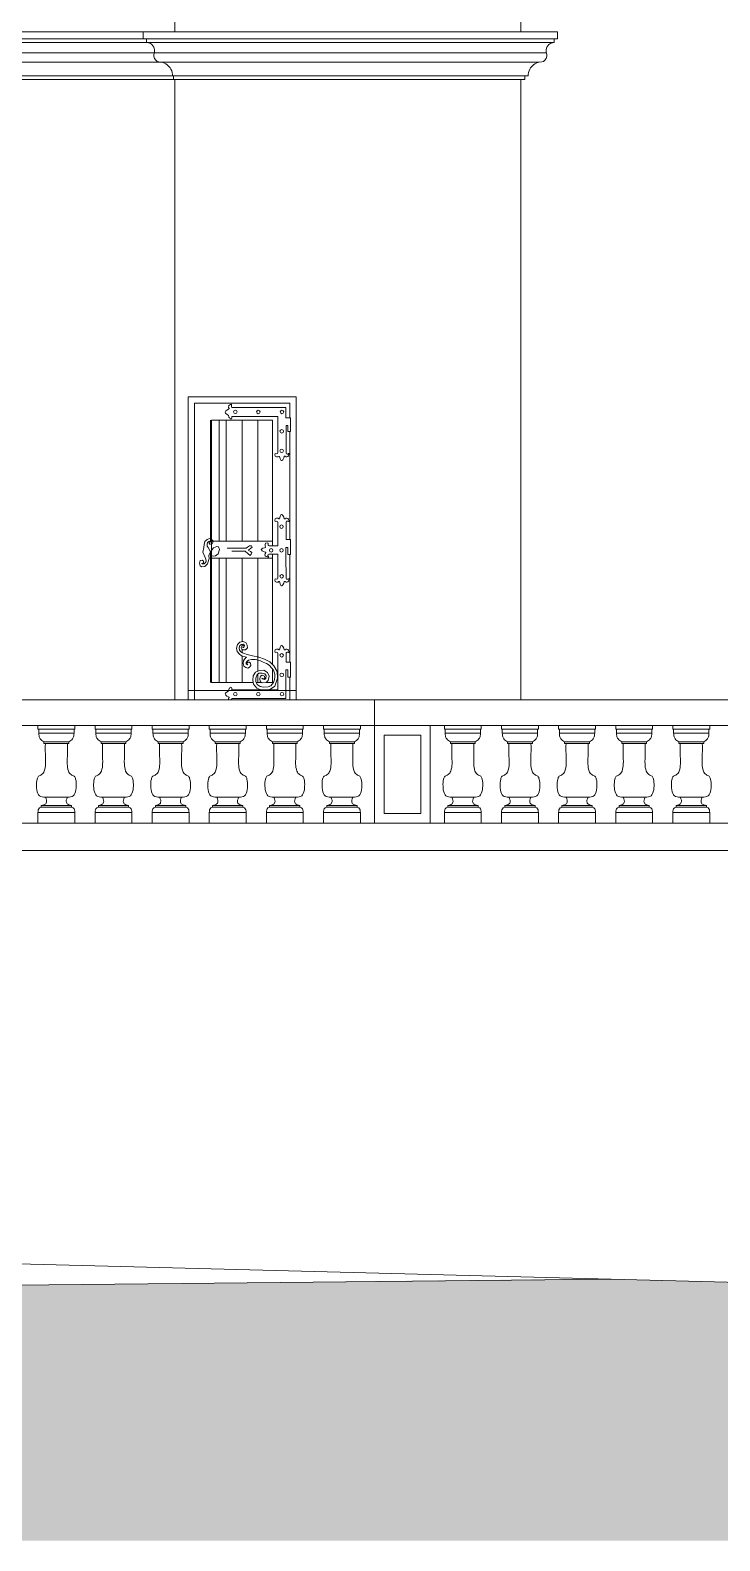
# Model space of a CAD drawing. Header units: millimetres. Extents: x -17502 to -16646, y 1856 to 2034.
# Drawn here: x -16905.96 to -16902, y 1865.61 to 1874.29 of the extents above; entities that cross this region are included whole.
import ezdxf

# ---------------------------------------------------------------- set-up
doc = ezdxf.new("R2010")
doc.units = ezdxf.units.MM
doc.layers.get('0').update_dxf_attribs({"lineweight": 9})

msp = doc.modelspace()

# ---------------------------------------------------------------- hatches: boundary and pattern name
at = {"lineweight": 9}
msp.add_hatch(color=254, dxfattribs=at).paths.add_polyline_path([(-16920.2863, 1868.3375), (-16915.1913, 1867.575), (-16915.1913, 1867.245), (-16911.2813, 1867.061), (-16907.5713, 1867.061), (-16902.7002, 1867.1129), (-16892.2233, 1866.8426), (-16892.2233, 1865.6063), (-16920.2863, 1865.6063)])

# ---------------------------------------------------------------- linework, layer by layer
for p, q in [((-16915.1954, 1874.2841), (-16903.1408, 1874.2841)), ((-16915.1954, 1874.2841), (-16903.1408, 1874.2841)), ((-16915.1954, 1874.2429), (-16902.9489, 1874.2429)), ((-16915.1954, 1874.2429), (-16902.9489, 1874.2429)), ((-16915.1954, 1874.2221), (-16902.9489, 1874.2221)), ((-16915.1954, 1874.2221), (-16902.9489, 1874.2221)), ((-16915.1954, 1874.1629), (-16902.9931, 1874.1629)), ((-16915.1954, 1874.1629), (-16902.9931, 1874.1629)), ((-16915.1954, 1874.1084), (-16903.0355, 1874.1084)), ((-16915.1954, 1874.1084), (-16903.0355, 1874.1084)), ((-16915.1954, 1874.0299), (-16905.1308, 1874.0299)), ((-16915.1954, 1874.0299), (-16903.1183, 1874.0299)), ((-16915.1954, 1874.0099), (-16905.1308, 1874.0099)), ((-16915.1954, 1874.0099), (-16903.1408, 1874.0099))]:
    msp.add_line(p, q, dxfattribs=at)
for points in [[(-16905.1308, 1874.2841), (-16905.1308, 1876.0415), (-16903.1408, 1876.0415), (-16903.1408, 1874.2841)], [(-16905.1308, 1874.2841), (-16905.314, 1874.2841), (-16905.314, 1874.2429), (-16905.294, 1874.2429), (-16905.294, 1874.2221), (-16905.2743, 1874.2174), (-16905.2641, 1874.2106), (-16905.2529, 1874.1962), (-16905.2484, 1874.1818), (-16905.2486, 1874.1674), (-16905.2524, 1874.154), (-16905.2528, 1874.1426), (-16905.2492, 1874.1304), (-16905.2415, 1874.1199), (-16905.2325, 1874.1135), (-16905.2236, 1874.1103), (-16905.2063, 1874.1083), (-16905.1945, 1874.1045), (-16905.1827, 1874.0986), (-16905.1757, 1874.0937), (-16905.1675, 1874.0865), (-16905.1588, 1874.0761), (-16905.1547, 1874.0694), (-16905.1496, 1874.0585), (-16905.1468, 1874.049), (-16905.1449, 1874.0375), (-16905.1449, 1874.0299), (-16905.1386, 1874.0299), (-16905.1386, 1874.0099), (-16905.1308, 1874.0099), (-16905.1308, 1874.0099)], [(-16903.1408, 1874.2841), (-16902.9289, 1874.2841), (-16902.9289, 1874.2429), (-16902.9489, 1874.2429), (-16902.9489, 1874.2221), (-16902.9686, 1874.2174), (-16902.9789, 1874.2106), (-16902.99, 1874.1962), (-16902.9945, 1874.1818), (-16902.9944, 1874.1674), (-16902.9905, 1874.154), (-16902.9901, 1874.1426), (-16902.9937, 1874.1304), (-16903.0014, 1874.1199), (-16903.0105, 1874.1135), (-16903.0193, 1874.1103), (-16903.0366, 1874.1083), (-16903.0485, 1874.1045), (-16903.0603, 1874.0986), (-16903.0673, 1874.0937), (-16903.0755, 1874.0865), (-16903.0841, 1874.0761), (-16903.0883, 1874.0694), (-16903.0933, 1874.0585), (-16903.0962, 1874.049), (-16903.098, 1874.0375), (-16903.098, 1874.0299), (-16903.1183, 1874.0299), (-16903.1183, 1874.0099), (-16903.1408, 1874.0099), (-16903.1408, 1874.0099)], [(-16905.1308, 1870.4415), (-16905.1308, 1874.0099)], [(-16903.1408, 1874.0099), (-16903.1408, 1870.4415)], [(-16905.0549, 1870.4415), (-16905.0549, 1872.185), (-16904.4336, 1872.185), (-16904.4336, 1870.4415)], [(-16904.4707, 1872.0639), (-16904.4707, 1872.1479), (-16905.0179, 1872.1479), (-16905.0179, 1870.4415)], [(-16904.9257, 1872.0499), (-16904.9257, 1871.3544)], [(-16904.5687, 1871.327), (-16904.5687, 1872.0499), (-16904.9199, 1872.0499), (-16904.9199, 1870.5428), (-16904.681, 1870.5428)], [(-16904.8774, 1872.0499), (-16904.8774, 1871.3544)], [(-16904.8353, 1872.0499), (-16904.8353, 1871.3544)], [(-16904.745, 1872.0499), (-16904.745, 1871.3544)], [(-16904.6546, 1872.0499), (-16904.6546, 1871.3544)], [(-16904.4707, 1871.3632), (-16904.4707, 1871.9844)], [(-16904.964, 1871.3178), (-16904.971, 1871.2913), (-16904.9567, 1871.2608), (-16904.9537, 1871.2513), (-16904.9522, 1871.2382), (-16904.9562, 1871.2297), (-16904.9637, 1871.225), (-16904.9746, 1871.2237), (-16904.9767, 1871.2285), (-16904.9753, 1871.2253), (-16904.9711, 1871.2241), (-16904.9665, 1871.2285), (-16904.9673, 1871.2387), (-16904.9751, 1871.2444), (-16904.9867, 1871.2426), (-16904.9904, 1871.2282), (-16904.9865, 1871.2133), (-16904.9758, 1871.2075), (-16904.9581, 1871.2094), (-16904.9434, 1871.225), (-16904.9349, 1871.2552), (-16904.9353, 1871.2728), (-16904.9269, 1871.2929), (-16904.9405, 1871.3174), (-16904.9457, 1871.3265), (-16904.9464, 1871.3366), (-16904.9434, 1871.346), (-16904.9363, 1871.3526), (-16904.9297, 1871.354), (-16904.926, 1871.3518), (-16904.9245, 1871.3487), (-16904.9272, 1871.3508), (-16904.9316, 1871.3516), (-16904.9348, 1871.3491), (-16904.9335, 1871.343), (-16904.93, 1871.338), (-16904.9256, 1871.3375), (-16904.9175, 1871.3386), (-16904.9139, 1871.3466), (-16904.9135, 1871.3591), (-16904.9221, 1871.3666), (-16904.9326, 1871.3691), (-16904.946, 1871.3634), (-16904.9582, 1871.3532), (-16904.9627, 1871.3353), (-16904.964, 1871.3178)], [(-16904.9244, 1871.2861), (-16904.922, 1871.2996), (-16904.9096, 1871.3158), (-16904.8903, 1871.3243), (-16904.8801, 1871.3215), (-16904.8741, 1871.3065), (-16904.8825, 1871.2818), (-16904.8976, 1871.2708), (-16904.9111, 1871.2677), (-16904.9234, 1871.2724), (-16904.9244, 1871.2822), (-16904.9244, 1871.2861)], [(-16904.5687, 1871.2802), (-16904.5687, 1871.2565), (-16904.9199, 1871.2565), (-16904.9199, 1871.3544), (-16904.5687, 1871.3544), (-16904.5687, 1871.327)], [(-16904.721, 1871.3138), (-16904.7131, 1871.3204), (-16904.7028, 1871.3284), (-16904.6908, 1871.3284), (-16904.6874, 1871.3194), (-16904.6985, 1871.3106), (-16904.7096, 1871.3028), (-16904.6957, 1871.2947), (-16904.6884, 1871.29), (-16904.6923, 1871.2789), (-16904.6986, 1871.272), (-16904.7089, 1871.2811), (-16904.7267, 1871.2973)], [(-16904.9257, 1871.2867), (-16904.9257, 1870.5428)], [(-16904.8774, 1871.2565), (-16904.8774, 1870.5428)], [(-16904.8353, 1871.2565), (-16904.8353, 1870.5428)], [(-16904.831, 1871.3138), (-16904.721, 1871.3138)], [(-16904.7267, 1871.2973), (-16904.8035, 1871.2973)], [(-16904.745, 1871.2565), (-16904.745, 1870.777)], [(-16904.6546, 1871.2565), (-16904.6546, 1870.607)], [(-16904.5687, 1870.6442), (-16904.5687, 1871.2802)], [(-16904.4707, 1870.6594), (-16904.4707, 1871.277)], [(-16904.8028, 1870.5003), (-16904.5381, 1870.5003), (-16904.5381, 1870.7096), (-16904.5404, 1870.7143), (-16904.5475, 1870.7154), (-16904.5545, 1870.7147), (-16904.5564, 1870.7215), (-16904.5537, 1870.7297), (-16904.5465, 1870.7329), (-16904.5374, 1870.7329), (-16904.5332, 1870.7304), (-16904.5296, 1870.7304), (-16904.5279, 1870.7359), (-16904.525, 1870.7452), (-16904.5211, 1870.7522), (-16904.5176, 1870.7547), (-16904.5156, 1870.7542), (-16904.5109, 1870.7494), (-16904.5045, 1870.7385), (-16904.5032, 1870.732), (-16904.5021, 1870.7294), (-16904.4982, 1870.7288), (-16904.4951, 1870.7301), (-16904.4921, 1870.7329), (-16904.4871, 1870.7336), (-16904.4813, 1870.7316), (-16904.4774, 1870.7269), (-16904.4748, 1870.7205), (-16904.4739, 1870.7152), (-16904.4739, 1870.713), (-16904.4771, 1870.7142), (-16904.4808, 1870.7168), (-16904.4847, 1870.7168), (-16904.4885, 1870.7152), (-16904.491, 1870.7117), (-16904.491, 1870.6594), (-16904.4666, 1870.6594), (-16904.4666, 1870.5732), (-16904.4814, 1870.5732), (-16904.4814, 1870.6152), (-16904.4923, 1870.6152), (-16904.4923, 1870.4489), (-16904.8033, 1870.4489), (-16904.8054, 1870.4455), (-16904.8056, 1870.4415)], [(-16904.7412, 1870.7451), (-16904.7389, 1870.7432), (-16904.7341, 1870.7446), (-16904.733, 1870.7529), (-16904.7388, 1870.755), (-16904.7462, 1870.7514), (-16904.7503, 1870.7408), (-16904.7464, 1870.7332), (-16904.7398, 1870.7288), (-16904.7248, 1870.7303), (-16904.7144, 1870.7404), (-16904.7149, 1870.7569), (-16904.7239, 1870.7724), (-16904.7404, 1870.778), (-16904.7579, 1870.7743), (-16904.7708, 1870.7599), (-16904.7774, 1870.74), (-16904.7722, 1870.7195), (-16904.7622, 1870.7076), (-16904.7477, 1870.6959), (-16904.7185, 1870.6869), (-16904.731, 1870.6757), (-16904.7365, 1870.6657), (-16904.7393, 1870.651), (-16904.7349, 1870.636), (-16904.7239, 1870.6274), (-16904.7115, 1870.6249), (-16904.701, 1870.6302), (-16904.695, 1870.6389), (-16904.6958, 1870.6535), (-16904.7031, 1870.6589), (-16904.7125, 1870.6586), (-16904.7167, 1870.6535), (-16904.7158, 1870.6468), (-16904.7125, 1870.6429), (-16904.7166, 1870.6444), (-16904.7207, 1870.6482), (-16904.7207, 1870.6573), (-16904.7162, 1870.6648), (-16904.7077, 1870.6705), (-16904.6914, 1870.6743), (-16904.6692, 1870.6743), (-16904.6595, 1870.6729), (-16904.6416, 1870.6681), (-16904.6224, 1870.6597), (-16904.6033, 1870.6512), (-16904.5891, 1870.642), (-16904.5726, 1870.6243), (-16904.5637, 1870.6124), (-16904.5555, 1870.5893), (-16904.5559, 1870.5736), (-16904.5582, 1870.5585), (-16904.5645, 1870.5426), (-16904.5791, 1870.5233), (-16904.5941, 1870.5171), (-16904.6216, 1870.515), (-16904.6415, 1870.5195), (-16904.6587, 1870.531), (-16904.6662, 1870.5473), (-16904.6663, 1870.5673), (-16904.6572, 1870.5881), (-16904.648, 1870.5953), (-16904.6295, 1870.5954), (-16904.6133, 1870.5922), (-16904.6069, 1870.5799), (-16904.608, 1870.5649), (-16904.6147, 1870.5584), (-16904.6291, 1870.5624), (-16904.6319, 1870.567), (-16904.6247, 1870.5642), (-16904.618, 1870.5633), (-16904.6134, 1870.5681), (-16904.6164, 1870.5791), (-16904.6297, 1870.5849), (-16904.6382, 1870.5777), (-16904.6434, 1870.564), (-16904.6408, 1870.5482), (-16904.6279, 1870.5398), (-16904.6068, 1870.5411), (-16904.5946, 1870.5543), (-16904.5883, 1870.5792), (-16904.5988, 1870.5994), (-16904.6199, 1870.6133), (-16904.6442, 1870.6113), (-16904.6678, 1870.6015), (-16904.6808, 1870.5803), (-16904.6829, 1870.5529), (-16904.6792, 1870.5328), (-16904.6593, 1870.5091), (-16904.6399, 1870.5007), (-16904.5865, 1870.5003), (-16904.5557, 1870.521), (-16904.5409, 1870.5661), (-16904.542, 1870.6058), (-16904.5617, 1870.6375), (-16904.5853, 1870.6603), (-16904.6154, 1870.6769), (-16904.6489, 1870.688), (-16904.6847, 1870.6959), (-16904.7154, 1870.7021), (-16904.737, 1870.7102), (-16904.7417, 1870.7119), (-16904.7512, 1870.7184), (-16904.7587, 1870.7284), (-16904.7612, 1870.7415), (-16904.7576, 1870.7542), (-16904.7473, 1870.7611), (-16904.7359, 1870.7614), (-16904.7312, 1870.7555), (-16904.7319, 1870.7467), (-16904.7341, 1870.7436), (-16904.7372, 1870.743), (-16904.7394, 1870.7429), (-16904.7412, 1870.7451)], [(-16904.745, 1870.7612), (-16904.745, 1870.752)], [(-16904.745, 1870.7322), (-16904.745, 1870.7141)], [(-16904.745, 1870.695), (-16904.745, 1870.5428)], [(-16904.6642, 1870.5428), (-16904.6326, 1870.5428)], [(-16904.6546, 1870.5902), (-16904.6546, 1870.5428)], [(-16904.6052, 1870.5428), (-16904.5687, 1870.5428), (-16904.5687, 1870.6191)], [(-16904.4707, 1870.4415), (-16904.4707, 1870.5732)], [(-16904.8221, 1870.4415), (-16904.8231, 1870.449), (-16904.8196, 1870.4549), (-16904.8188, 1870.4575), (-16904.823, 1870.4597), (-16904.8326, 1870.4637), (-16904.8389, 1870.4691), (-16904.8416, 1870.4767), (-16904.8397, 1870.4813), (-16904.828, 1870.4906), (-16904.8233, 1870.4925), (-16904.8214, 1870.5043), (-16904.8187, 1870.5066), (-16904.8168, 1870.5069), (-16904.8131, 1870.5154), (-16904.8062, 1870.5139), (-16904.8031, 1870.5093), (-16904.8028, 1870.5003)], [(-16908.6613, 1870.2939), (-16908.6613, 1870.4415), (-16903.9829, 1870.4415), (-16903.9829, 1870.2939), (-16908.4113, 1870.2939)], [(-16908.3396, 1870.2939), (-16906.3221, 1870.2939), (-16906.0004, 1870.2939), (-16903.9829, 1870.2939)], [(-16905.7416, 1870.201), (-16905.8849, 1870.201)], [(-16905.413, 1870.201), (-16905.5563, 1870.201)], [(-16905.0843, 1870.201), (-16905.2276, 1870.201)], [(-16904.7557, 1870.201), (-16904.899, 1870.201)], [(-16904.4271, 1870.201), (-16904.5704, 1870.201)], [(-16904.0985, 1870.201), (-16904.2418, 1870.201)], [(-16903.5457, 1870.201), (-16903.4024, 1870.201)], [(-16903.2171, 1870.201), (-16903.0738, 1870.201)], [(-16902.8885, 1870.201), (-16902.7452, 1870.201)], [(-16902.5598, 1870.201), (-16902.4165, 1870.201)], [(-16902.2312, 1870.201), (-16902.0879, 1870.201)], [(-16905.7499, 1869.8821), (-16905.8766, 1869.8821)], [(-16905.4212, 1869.8821), (-16905.548, 1869.8821)], [(-16905.0926, 1869.8821), (-16905.2193, 1869.8821)], [(-16904.764, 1869.8821), (-16904.8907, 1869.8821)], [(-16904.4354, 1869.8821), (-16904.5621, 1869.8821)], [(-16904.1067, 1869.8821), (-16904.2335, 1869.8821)], [(-16903.5374, 1869.8821), (-16903.4107, 1869.8821)], [(-16903.2088, 1869.8821), (-16903.0821, 1869.8821)], [(-16902.8802, 1869.8821), (-16902.7535, 1869.8821)], [(-16902.5516, 1869.8821), (-16902.4248, 1869.8821)], [(-16902.2229, 1869.8821), (-16902.0962, 1869.8821)], [(-16915.1913, 1867.245), (-16911.2813, 1867.061), (-16907.5713, 1867.061), (-16902.6218, 1867.1109)], [(-16907.8213, 1867.245), (-16892.2233, 1866.8426)]]:
    msp.add_lwpolyline(points, dxfattribs=at)
for points in [[(-16905.0549, 1872.185), (-16904.4336, 1872.185), (-16904.4336, 1870.495), (-16905.0549, 1870.495)], [(-16904.4666, 1872.0639), (-16904.4923, 1872.0639), (-16904.4923, 1872.1019), (-16904.4923, 1872.1236), (-16904.8033, 1872.1236), (-16904.8054, 1872.127), (-16904.8059, 1872.1365), (-16904.8049, 1872.1415), (-16904.8115, 1872.1405), (-16904.8216, 1872.1345), (-16904.8231, 1872.1235), (-16904.8196, 1872.1176), (-16904.8188, 1872.1149), (-16904.823, 1872.1128), (-16904.8326, 1872.1088), (-16904.8389, 1872.1034), (-16904.8416, 1872.0958), (-16904.8397, 1872.0912), (-16904.828, 1872.0819), (-16904.8233, 1872.08), (-16904.8214, 1872.0682), (-16904.8187, 1872.0659), (-16904.8168, 1872.0655), (-16904.8131, 1872.0571), (-16904.8062, 1872.0585), (-16904.8031, 1872.0632), (-16904.8028, 1872.0722), (-16904.5381, 1872.0722), (-16904.5381, 1871.8629), (-16904.5404, 1871.8582), (-16904.5475, 1871.857), (-16904.5545, 1871.8578), (-16904.5564, 1871.851), (-16904.5537, 1871.8428), (-16904.5465, 1871.8396), (-16904.5374, 1871.8396), (-16904.5332, 1871.842), (-16904.5296, 1871.842), (-16904.5279, 1871.8365), (-16904.525, 1871.8272), (-16904.5211, 1871.8203), (-16904.5176, 1871.8178), (-16904.5156, 1871.8183), (-16904.5109, 1871.8231), (-16904.5045, 1871.834), (-16904.5032, 1871.8404), (-16904.5021, 1871.8431), (-16904.4982, 1871.8437), (-16904.4951, 1871.8424), (-16904.4921, 1871.8396), (-16904.4871, 1871.8389), (-16904.4813, 1871.8409), (-16904.4774, 1871.8456), (-16904.4748, 1871.852), (-16904.4739, 1871.8572), (-16904.4739, 1871.8595), (-16904.4771, 1871.8583), (-16904.4808, 1871.8557), (-16904.4847, 1871.8557), (-16904.4885, 1871.8572), (-16904.491, 1871.8608), (-16904.491, 1872.0197), (-16904.4814, 1872.0197), (-16904.4814, 1871.9844), (-16904.4666, 1871.9844)], [(-16904.4666, 1871.3632), (-16904.491, 1871.3632), (-16904.491, 1871.4651), (-16904.4885, 1871.4687), (-16904.4847, 1871.4702), (-16904.4808, 1871.4702), (-16904.4771, 1871.4676), (-16904.4739, 1871.4664), (-16904.4739, 1871.4687), (-16904.4748, 1871.4739), (-16904.4774, 1871.4803), (-16904.4813, 1871.485), (-16904.4871, 1871.487), (-16904.4921, 1871.4863), (-16904.4951, 1871.4836), (-16904.4982, 1871.4822), (-16904.5021, 1871.4828), (-16904.5032, 1871.4855), (-16904.5045, 1871.4919), (-16904.5109, 1871.5029), (-16904.5156, 1871.5076), (-16904.5176, 1871.5081), (-16904.5211, 1871.5056), (-16904.525, 1871.4987), (-16904.5279, 1871.4894), (-16904.5296, 1871.4839), (-16904.5332, 1871.4839), (-16904.5374, 1871.4863), (-16904.5465, 1871.4863), (-16904.5537, 1871.4831), (-16904.5564, 1871.4749), (-16904.5545, 1871.4681), (-16904.5475, 1871.4689), (-16904.5404, 1871.4677), (-16904.5381, 1871.463), (-16904.5381, 1871.327), (-16904.5889, 1871.327), (-16904.5936, 1871.3293), (-16904.5948, 1871.3364), (-16904.594, 1871.3434), (-16904.6009, 1871.3453), (-16904.609, 1871.3426), (-16904.6123, 1871.3354), (-16904.6123, 1871.3263), (-16904.6098, 1871.3221), (-16904.6098, 1871.3185), (-16904.6153, 1871.3168), (-16904.6246, 1871.3139), (-16904.6315, 1871.31), (-16904.634, 1871.3065), (-16904.6335, 1871.3045), (-16904.6288, 1871.2998), (-16904.6178, 1871.2934), (-16904.6114, 1871.2921), (-16904.6087, 1871.291), (-16904.6082, 1871.2871), (-16904.6095, 1871.284), (-16904.6122, 1871.281), (-16904.6129, 1871.276), (-16904.6109, 1871.2702), (-16904.6062, 1871.2663), (-16904.5998, 1871.2637), (-16904.5946, 1871.2628), (-16904.5923, 1871.2628), (-16904.5935, 1871.266), (-16904.5961, 1871.2697), (-16904.5961, 1871.2736), (-16904.5946, 1871.2774), (-16904.591, 1871.2799), (-16904.5381, 1871.2805), (-16904.5381, 1871.1426), (-16904.5404, 1871.1379), (-16904.5475, 1871.1368), (-16904.5545, 1871.1375), (-16904.5564, 1871.1307), (-16904.5537, 1871.1225), (-16904.5465, 1871.1193), (-16904.5374, 1871.1193), (-16904.5332, 1871.1218), (-16904.5296, 1871.1218), (-16904.5279, 1871.1163), (-16904.525, 1871.1069), (-16904.5211, 1871.1), (-16904.5176, 1871.0975), (-16904.5156, 1871.098), (-16904.5109, 1871.1028), (-16904.5045, 1871.1137), (-16904.5032, 1871.1202), (-16904.5021, 1871.1228), (-16904.4982, 1871.1234), (-16904.4951, 1871.1221), (-16904.4921, 1871.1193), (-16904.4871, 1871.1186), (-16904.4813, 1871.1206), (-16904.4774, 1871.1253), (-16904.4748, 1871.1317), (-16904.4739, 1871.137), (-16904.4739, 1871.1392), (-16904.4771, 1871.138), (-16904.4808, 1871.1354), (-16904.4847, 1871.1354), (-16904.4885, 1871.137), (-16904.491, 1871.1405), (-16904.4923, 1871.2692), (-16904.4923, 1871.319), (-16904.4814, 1871.319), (-16904.4814, 1871.277), (-16904.4666, 1871.277)], [(-16903.9829, 1870.4415), (-16894.3046, 1870.4415), (-16894.3046, 1870.2939), (-16903.9829, 1870.2939)], [(-16905.7071, 1870.2939), (-16905.9193, 1870.2939), (-16905.9193, 1870.2737), (-16905.7071, 1870.2737)], [(-16905.3785, 1870.2939), (-16905.5907, 1870.2939), (-16905.5907, 1870.2737), (-16905.3785, 1870.2737)], [(-16905.0499, 1870.2939), (-16905.2621, 1870.2939), (-16905.2621, 1870.2737), (-16905.0499, 1870.2737)], [(-16904.7212, 1870.2939), (-16904.9335, 1870.2939), (-16904.9335, 1870.2737), (-16904.7212, 1870.2737)], [(-16904.3926, 1870.2939), (-16904.6048, 1870.2939), (-16904.6048, 1870.2737), (-16904.3926, 1870.2737)], [(-16904.064, 1870.2939), (-16904.2762, 1870.2939), (-16904.2762, 1870.2737), (-16904.064, 1870.2737)], [(-16903.6613, 1869.7332), (-16903.9829, 1869.7332), (-16903.9829, 1870.2939), (-16903.6613, 1870.2939)], [(-16903.5802, 1870.2939), (-16903.368, 1870.2939), (-16903.368, 1870.2737), (-16903.5802, 1870.2737)], [(-16903.2516, 1870.2939), (-16903.0393, 1870.2939), (-16903.0393, 1870.2737), (-16903.2516, 1870.2737)], [(-16902.9229, 1870.2939), (-16902.7107, 1870.2939), (-16902.7107, 1870.2737), (-16902.9229, 1870.2737)], [(-16902.5943, 1870.2939), (-16902.3821, 1870.2939), (-16902.3821, 1870.2737), (-16902.5943, 1870.2737)], [(-16902.2657, 1870.2939), (-16902.0535, 1870.2939), (-16902.0535, 1870.2737), (-16902.2657, 1870.2737)], [(-16905.7115, 1870.2512), (-16905.915, 1870.2512), (-16905.915, 1870.2737), (-16905.7115, 1870.2737)], [(-16905.7416, 1870.201), (-16905.8849, 1870.201), (-16905.8849, 1870.1905), (-16905.7416, 1870.1905)], [(-16905.3828, 1870.2512), (-16905.5864, 1870.2512), (-16905.5864, 1870.2737), (-16905.3828, 1870.2737)], [(-16905.413, 1870.201), (-16905.5563, 1870.201), (-16905.5563, 1870.1905), (-16905.413, 1870.1905)], [(-16905.0542, 1870.2512), (-16905.2577, 1870.2512), (-16905.2577, 1870.2737), (-16905.0542, 1870.2737)], [(-16905.0843, 1870.201), (-16905.2276, 1870.201), (-16905.2276, 1870.1905), (-16905.0843, 1870.1905)], [(-16904.7256, 1870.2512), (-16904.9291, 1870.2512), (-16904.9291, 1870.2737), (-16904.7256, 1870.2737)], [(-16904.7557, 1870.201), (-16904.899, 1870.201), (-16904.899, 1870.1905), (-16904.7557, 1870.1905)], [(-16904.397, 1870.2512), (-16904.6005, 1870.2512), (-16904.6005, 1870.2737), (-16904.397, 1870.2737)], [(-16904.4271, 1870.201), (-16904.5704, 1870.201), (-16904.5704, 1870.1905), (-16904.4271, 1870.1905)], [(-16904.0683, 1870.2512), (-16904.2719, 1870.2512), (-16904.2719, 1870.2737), (-16904.0683, 1870.2737)], [(-16904.0985, 1870.201), (-16904.2418, 1870.201), (-16904.2418, 1870.1905), (-16904.0985, 1870.1905)], [(-16903.7167, 1869.7886), (-16903.9275, 1869.7886), (-16903.9275, 1870.2384), (-16903.7167, 1870.2384)], [(-16903.5758, 1870.2512), (-16903.3723, 1870.2512), (-16903.3723, 1870.2737), (-16903.5758, 1870.2737)], [(-16903.5457, 1870.201), (-16903.4024, 1870.201), (-16903.4024, 1870.1905), (-16903.5457, 1870.1905)], [(-16903.2472, 1870.2512), (-16903.0437, 1870.2512), (-16903.0437, 1870.2737), (-16903.2472, 1870.2737)], [(-16903.2171, 1870.201), (-16903.0738, 1870.201), (-16903.0738, 1870.1905), (-16903.2171, 1870.1905)], [(-16902.9186, 1870.2512), (-16902.7151, 1870.2512), (-16902.7151, 1870.2737), (-16902.9186, 1870.2737)], [(-16902.8885, 1870.201), (-16902.7452, 1870.201), (-16902.7452, 1870.1905), (-16902.8885, 1870.1905)], [(-16902.59, 1870.2512), (-16902.3864, 1870.2512), (-16902.3864, 1870.2737), (-16902.59, 1870.2737)], [(-16902.5598, 1870.201), (-16902.4165, 1870.201), (-16902.4165, 1870.1905), (-16902.5598, 1870.1905)], [(-16902.2613, 1870.2512), (-16902.0578, 1870.2512), (-16902.0578, 1870.2737), (-16902.2613, 1870.2737)], [(-16902.2312, 1870.201), (-16902.0879, 1870.201), (-16902.0879, 1870.1905), (-16902.2312, 1870.1905)], [(-16905.7071, 1869.7332), (-16905.9193, 1869.7332), (-16905.9193, 1869.7942), (-16905.7071, 1869.7942)], [(-16905.726, 1869.835), (-16905.9005, 1869.835), (-16905.9005, 1869.8254), (-16905.726, 1869.8254)], [(-16905.3785, 1869.7332), (-16905.5907, 1869.7332), (-16905.5907, 1869.7942), (-16905.3785, 1869.7942)], [(-16905.3974, 1869.835), (-16905.5719, 1869.835), (-16905.5719, 1869.8254), (-16905.3974, 1869.8254)], [(-16905.0499, 1869.7332), (-16905.2621, 1869.7332), (-16905.2621, 1869.7942), (-16905.0499, 1869.7942)], [(-16905.0687, 1869.835), (-16905.2432, 1869.835), (-16905.2432, 1869.8254), (-16905.0687, 1869.8254)], [(-16904.7212, 1869.7332), (-16904.9335, 1869.7332), (-16904.9335, 1869.7942), (-16904.7212, 1869.7942)], [(-16904.7401, 1869.835), (-16904.9146, 1869.835), (-16904.9146, 1869.8254), (-16904.7401, 1869.8254)], [(-16904.3926, 1869.7332), (-16904.6048, 1869.7332), (-16904.6048, 1869.7942), (-16904.3926, 1869.7942)], [(-16904.4115, 1869.835), (-16904.586, 1869.835), (-16904.586, 1869.8254), (-16904.4115, 1869.8254)], [(-16904.064, 1869.7332), (-16904.2762, 1869.7332), (-16904.2762, 1869.7942), (-16904.064, 1869.7942)], [(-16904.0829, 1869.835), (-16904.2574, 1869.835), (-16904.2574, 1869.8254), (-16904.0829, 1869.8254)], [(-16903.5802, 1869.7332), (-16903.368, 1869.7332), (-16903.368, 1869.7942), (-16903.5802, 1869.7942)], [(-16903.5613, 1869.835), (-16903.3868, 1869.835), (-16903.3868, 1869.8254), (-16903.5613, 1869.8254)], [(-16903.2516, 1869.7332), (-16903.0393, 1869.7332), (-16903.0393, 1869.7942), (-16903.2516, 1869.7942)], [(-16903.2327, 1869.835), (-16903.0582, 1869.835), (-16903.0582, 1869.8254), (-16903.2327, 1869.8254)], [(-16902.9229, 1869.7332), (-16902.7107, 1869.7332), (-16902.7107, 1869.7942), (-16902.9229, 1869.7942)], [(-16902.9041, 1869.835), (-16902.7296, 1869.835), (-16902.7296, 1869.8254), (-16902.9041, 1869.8254)], [(-16902.5943, 1869.7332), (-16902.3821, 1869.7332), (-16902.3821, 1869.7942), (-16902.5943, 1869.7942)], [(-16902.5754, 1869.835), (-16902.4009, 1869.835), (-16902.4009, 1869.8254), (-16902.5754, 1869.8254)], [(-16902.2657, 1869.7332), (-16902.0535, 1869.7332), (-16902.0535, 1869.7942), (-16902.2657, 1869.7942)], [(-16902.2468, 1869.835), (-16902.0723, 1869.835), (-16902.0723, 1869.8254), (-16902.2468, 1869.8254)], [(-16894.3046, 1869.7332), (-16908.4113, 1869.7332), (-16908.4113, 1869.575), (-16894.3046, 1869.575)]]:
    msp.add_lwpolyline(points, close=True, dxfattribs=at)
for centre in [(-16904.7834, 1872.098), (-16904.6515, 1872.0977), (-16904.5153, 1872.0977), (-16904.5163, 1871.9863), (-16904.5165, 1871.8743), (-16904.5179, 1871.4383), (-16904.5775, 1871.3021), (-16904.5179, 1871.3021), (-16904.5168, 1871.1528), (-16904.5165, 1870.6982), (-16904.5163, 1870.5861), (-16904.7834, 1870.4745), (-16904.6515, 1870.4748), (-16904.5153, 1870.4748)]:
    msp.add_circle(centre, 0.0102, dxfattribs=at)
for points in [[(-16905.915, 1870.2512), (-16905.9134, 1870.2349), (-16905.9058, 1870.2172), (-16905.8849, 1870.201)], [(-16905.7115, 1870.2512), (-16905.7131, 1870.2349), (-16905.7206, 1870.2172), (-16905.7416, 1870.201)], [(-16905.5864, 1870.2512), (-16905.5848, 1870.2349), (-16905.5772, 1870.2172), (-16905.5563, 1870.201)], [(-16905.3828, 1870.2512), (-16905.3845, 1870.2349), (-16905.392, 1870.2172), (-16905.413, 1870.201)], [(-16905.2577, 1870.2512), (-16905.2561, 1870.2349), (-16905.2486, 1870.2172), (-16905.2276, 1870.201)], [(-16905.0542, 1870.2512), (-16905.0558, 1870.2349), (-16905.0634, 1870.2172), (-16905.0843, 1870.201)], [(-16904.9291, 1870.2512), (-16904.9275, 1870.2349), (-16904.9199, 1870.2172), (-16904.899, 1870.201)], [(-16904.7256, 1870.2512), (-16904.7272, 1870.2349), (-16904.7348, 1870.2172), (-16904.7557, 1870.201)], [(-16904.6005, 1870.2512), (-16904.5989, 1870.2349), (-16904.5913, 1870.2172), (-16904.5704, 1870.201)], [(-16904.397, 1870.2512), (-16904.3986, 1870.2349), (-16904.4061, 1870.2172), (-16904.4271, 1870.201)], [(-16904.2719, 1870.2512), (-16904.2703, 1870.2349), (-16904.2627, 1870.2172), (-16904.2418, 1870.201)], [(-16904.0683, 1870.2512), (-16904.07, 1870.2349), (-16904.0775, 1870.2172), (-16904.0985, 1870.201)], [(-16903.5758, 1870.2512), (-16903.5742, 1870.2349), (-16903.5667, 1870.2172), (-16903.5457, 1870.201)], [(-16903.3723, 1870.2512), (-16903.3739, 1870.2349), (-16903.3815, 1870.2172), (-16903.4024, 1870.201)], [(-16903.2472, 1870.2512), (-16903.2456, 1870.2349), (-16903.238, 1870.2172), (-16903.2171, 1870.201)], [(-16903.0437, 1870.2512), (-16903.0453, 1870.2349), (-16903.0529, 1870.2172), (-16903.0738, 1870.201)], [(-16902.9186, 1870.2512), (-16902.917, 1870.2349), (-16902.9094, 1870.2172), (-16902.8885, 1870.201)], [(-16902.7151, 1870.2512), (-16902.7167, 1870.2349), (-16902.7242, 1870.2172), (-16902.7452, 1870.201)], [(-16902.59, 1870.2512), (-16902.5883, 1870.2349), (-16902.5808, 1870.2172), (-16902.5598, 1870.201)], [(-16902.3864, 1870.2512), (-16902.388, 1870.2349), (-16902.3956, 1870.2172), (-16902.4165, 1870.201)], [(-16902.2613, 1870.2512), (-16902.2597, 1870.2349), (-16902.2522, 1870.2172), (-16902.2312, 1870.201)], [(-16902.0578, 1870.2512), (-16902.0594, 1870.2349), (-16902.067, 1870.2172), (-16902.0879, 1870.201)], [(-16905.8768, 1870.1905), (-16905.8768, 1870.132), (-16905.8757, 1870.074), (-16905.883, 1870.0328), (-16905.8983, 1870.012), (-16905.916, 1870.0025), (-16905.9241, 1869.9865), (-16905.9275, 1869.9465), (-16905.9193, 1869.9026), (-16905.9105, 1869.8906), (-16905.8766, 1869.8821)], [(-16905.7497, 1870.1905), (-16905.7497, 1870.132), (-16905.7508, 1870.074), (-16905.7435, 1870.0328), (-16905.7282, 1870.012), (-16905.7105, 1870.0025), (-16905.7024, 1869.9865), (-16905.699, 1869.9465), (-16905.7071, 1869.9026), (-16905.716, 1869.8906), (-16905.7499, 1869.8821)], [(-16905.5481, 1870.1905), (-16905.5481, 1870.132), (-16905.547, 1870.074), (-16905.5543, 1870.0328), (-16905.5697, 1870.012), (-16905.5873, 1870.0025), (-16905.5955, 1869.9865), (-16905.5989, 1869.9465), (-16905.5907, 1869.9026), (-16905.5819, 1869.8906), (-16905.548, 1869.8821)], [(-16905.4211, 1870.1905), (-16905.4211, 1870.132), (-16905.4222, 1870.074), (-16905.4149, 1870.0328), (-16905.3995, 1870.012), (-16905.3819, 1870.0025), (-16905.3737, 1869.9865), (-16905.3704, 1869.9465), (-16905.3785, 1869.9026), (-16905.3874, 1869.8906), (-16905.4212, 1869.8821)], [(-16905.2195, 1870.1905), (-16905.2195, 1870.132), (-16905.2184, 1870.074), (-16905.2257, 1870.0328), (-16905.2411, 1870.012), (-16905.2587, 1870.0025), (-16905.2669, 1869.9865), (-16905.2702, 1869.9465), (-16905.2621, 1869.9026), (-16905.2532, 1869.8906), (-16905.2193, 1869.8821)], [(-16905.0925, 1870.1905), (-16905.0925, 1870.132), (-16905.0935, 1870.074), (-16905.0863, 1870.0328), (-16905.0709, 1870.012), (-16905.0533, 1870.0025), (-16905.0451, 1869.9865), (-16905.0417, 1869.9465), (-16905.0499, 1869.9026), (-16905.0587, 1869.8906), (-16905.0926, 1869.8821)], [(-16904.8909, 1870.1905), (-16904.8909, 1870.132), (-16904.8898, 1870.074), (-16904.8971, 1870.0328), (-16904.9124, 1870.012), (-16904.9301, 1870.0025), (-16904.9382, 1869.9865), (-16904.9416, 1869.9465), (-16904.9335, 1869.9026), (-16904.9246, 1869.8906), (-16904.8907, 1869.8821)], [(-16904.7638, 1870.1905), (-16904.7638, 1870.132), (-16904.7649, 1870.074), (-16904.7576, 1870.0328), (-16904.7423, 1870.012), (-16904.7246, 1870.0025), (-16904.7165, 1869.9865), (-16904.7131, 1869.9465), (-16904.7212, 1869.9026), (-16904.7301, 1869.8906), (-16904.764, 1869.8821)], [(-16904.5623, 1870.1905), (-16904.5623, 1870.132), (-16904.5612, 1870.074), (-16904.5685, 1870.0328), (-16904.5838, 1870.012), (-16904.6015, 1870.0025), (-16904.6096, 1869.9865), (-16904.613, 1869.9465), (-16904.6048, 1869.9026), (-16904.596, 1869.8906), (-16904.5621, 1869.8821)], [(-16904.4352, 1870.1905), (-16904.4352, 1870.132), (-16904.4363, 1870.074), (-16904.429, 1870.0328), (-16904.4137, 1870.012), (-16904.396, 1870.0025), (-16904.3878, 1869.9865), (-16904.3845, 1869.9465), (-16904.3926, 1869.9026), (-16904.4015, 1869.8906), (-16904.4354, 1869.8821)], [(-16904.2336, 1870.1905), (-16904.2336, 1870.132), (-16904.2325, 1870.074), (-16904.2398, 1870.0328), (-16904.2552, 1870.012), (-16904.2728, 1870.0025), (-16904.281, 1869.9865), (-16904.2843, 1869.9465), (-16904.2762, 1869.9026), (-16904.2674, 1869.8906), (-16904.2335, 1869.8821)], [(-16904.1066, 1870.1905), (-16904.1066, 1870.132), (-16904.1077, 1870.074), (-16904.1004, 1870.0328), (-16904.085, 1870.012), (-16904.0674, 1870.0025), (-16904.0592, 1869.9865), (-16904.0559, 1869.9465), (-16904.064, 1869.9026), (-16904.0729, 1869.8906), (-16904.1067, 1869.8821)], [(-16903.5376, 1870.1905), (-16903.5376, 1870.132), (-16903.5365, 1870.074), (-16903.5438, 1870.0328), (-16903.5591, 1870.012), (-16903.5768, 1870.0025), (-16903.585, 1869.9865), (-16903.5883, 1869.9465), (-16903.5802, 1869.9026), (-16903.5713, 1869.8906), (-16903.5374, 1869.8821)], [(-16903.4105, 1870.1905), (-16903.4105, 1870.132), (-16903.4116, 1870.074), (-16903.4043, 1870.0328), (-16903.389, 1870.012), (-16903.3713, 1870.0025), (-16903.3632, 1869.9865), (-16903.3598, 1869.9465), (-16903.368, 1869.9026), (-16903.3768, 1869.8906), (-16903.4107, 1869.8821)], [(-16903.209, 1870.1905), (-16903.209, 1870.132), (-16903.2079, 1870.074), (-16903.2152, 1870.0328), (-16903.2305, 1870.012), (-16903.2482, 1870.0025), (-16903.2563, 1869.9865), (-16903.2597, 1869.9465), (-16903.2516, 1869.9026), (-16903.2427, 1869.8906), (-16903.2088, 1869.8821)], [(-16903.0819, 1870.1905), (-16903.0819, 1870.132), (-16903.083, 1870.074), (-16903.0757, 1870.0328), (-16903.0604, 1870.012), (-16903.0427, 1870.0025), (-16903.0346, 1869.9865), (-16903.0312, 1869.9465), (-16903.0393, 1869.9026), (-16903.0482, 1869.8906), (-16903.0821, 1869.8821)], [(-16902.8803, 1870.1905), (-16902.8803, 1870.132), (-16902.8793, 1870.074), (-16902.8865, 1870.0328), (-16902.9019, 1870.012), (-16902.9195, 1870.0025), (-16902.9277, 1869.9865), (-16902.9311, 1869.9465), (-16902.9229, 1869.9026), (-16902.9141, 1869.8906), (-16902.8802, 1869.8821)], [(-16902.7533, 1870.1905), (-16902.7533, 1870.132), (-16902.7544, 1870.074), (-16902.7471, 1870.0328), (-16902.7317, 1870.012), (-16902.7141, 1870.0025), (-16902.7059, 1869.9865), (-16902.7026, 1869.9465), (-16902.7107, 1869.9026), (-16902.7196, 1869.8906), (-16902.7535, 1869.8821)], [(-16902.5517, 1870.1905), (-16902.5517, 1870.132), (-16902.5506, 1870.074), (-16902.5579, 1870.0328), (-16902.5733, 1870.012), (-16902.5909, 1870.0025), (-16902.5991, 1869.9865), (-16902.6024, 1869.9465), (-16902.5943, 1869.9026), (-16902.5854, 1869.8906), (-16902.5516, 1869.8821)], [(-16902.4247, 1870.1905), (-16902.4247, 1870.132), (-16902.4258, 1870.074), (-16902.4185, 1870.0328), (-16902.4031, 1870.012), (-16902.3855, 1870.0025), (-16902.3773, 1869.9865), (-16902.3739, 1869.9465), (-16902.3821, 1869.9026), (-16902.3909, 1869.8906), (-16902.4248, 1869.8821)], [(-16902.2231, 1870.1905), (-16902.2231, 1870.132), (-16902.222, 1870.074), (-16902.2293, 1870.0328), (-16902.2446, 1870.012), (-16902.2623, 1870.0025), (-16902.2704, 1869.9865), (-16902.2738, 1869.9465), (-16902.2657, 1869.9026), (-16902.2568, 1869.8906), (-16902.2229, 1869.8821)], [(-16902.096, 1870.1905), (-16902.096, 1870.132), (-16902.0971, 1870.074), (-16902.0898, 1870.0328), (-16902.0745, 1870.012), (-16902.0568, 1870.0025), (-16902.0487, 1869.9865), (-16902.0453, 1869.9465), (-16902.0535, 1869.9026), (-16902.0623, 1869.8906), (-16902.0962, 1869.8821)], [(-16905.8766, 1869.8821), (-16905.8727, 1869.8733), (-16905.8696, 1869.8577), (-16905.8783, 1869.8417), (-16905.8924, 1869.8357), (-16905.9005, 1869.835)], [(-16905.7499, 1869.8821), (-16905.7538, 1869.8733), (-16905.7569, 1869.8577), (-16905.7482, 1869.8417), (-16905.734, 1869.8357), (-16905.726, 1869.835)], [(-16905.548, 1869.8821), (-16905.5441, 1869.8733), (-16905.541, 1869.8577), (-16905.5496, 1869.8417), (-16905.5638, 1869.8357), (-16905.5719, 1869.835)], [(-16905.4212, 1869.8821), (-16905.4251, 1869.8733), (-16905.4283, 1869.8577), (-16905.4196, 1869.8417), (-16905.4054, 1869.8357), (-16905.3974, 1869.835)], [(-16905.2193, 1869.8821), (-16905.2155, 1869.8733), (-16905.2123, 1869.8577), (-16905.221, 1869.8417), (-16905.2352, 1869.8357), (-16905.2432, 1869.835)], [(-16905.0926, 1869.8821), (-16905.0965, 1869.8733), (-16905.0996, 1869.8577), (-16905.091, 1869.8417), (-16905.0768, 1869.8357), (-16905.0687, 1869.835)], [(-16904.8907, 1869.8821), (-16904.8868, 1869.8733), (-16904.8837, 1869.8577), (-16904.8924, 1869.8417), (-16904.9066, 1869.8357), (-16904.9146, 1869.835)], [(-16904.764, 1869.8821), (-16904.7679, 1869.8733), (-16904.771, 1869.8577), (-16904.7623, 1869.8417), (-16904.7482, 1869.8357), (-16904.7401, 1869.835)], [(-16904.5621, 1869.8821), (-16904.5582, 1869.8733), (-16904.5551, 1869.8577), (-16904.5638, 1869.8417), (-16904.5779, 1869.8357), (-16904.586, 1869.835)], [(-16904.4354, 1869.8821), (-16904.4393, 1869.8733), (-16904.4424, 1869.8577), (-16904.4337, 1869.8417), (-16904.4195, 1869.8357), (-16904.4115, 1869.835)], [(-16904.2335, 1869.8821), (-16904.2296, 1869.8733), (-16904.2265, 1869.8577), (-16904.2351, 1869.8417), (-16904.2493, 1869.8357), (-16904.2574, 1869.835)], [(-16904.1067, 1869.8821), (-16904.1106, 1869.8733), (-16904.1138, 1869.8577), (-16904.1051, 1869.8417), (-16904.0909, 1869.8357), (-16904.0829, 1869.835)], [(-16903.5374, 1869.8821), (-16903.5335, 1869.8733), (-16903.5304, 1869.8577), (-16903.5391, 1869.8417), (-16903.5533, 1869.8357), (-16903.5613, 1869.835)], [(-16903.4107, 1869.8821), (-16903.4146, 1869.8733), (-16903.4177, 1869.8577), (-16903.409, 1869.8417), (-16903.3949, 1869.8357), (-16903.3868, 1869.835)], [(-16903.2088, 1869.8821), (-16903.2049, 1869.8733), (-16903.2018, 1869.8577), (-16903.2105, 1869.8417), (-16903.2246, 1869.8357), (-16903.2327, 1869.835)], [(-16903.0821, 1869.8821), (-16903.086, 1869.8733), (-16903.0891, 1869.8577), (-16903.0804, 1869.8417), (-16903.0662, 1869.8357), (-16903.0582, 1869.835)], [(-16902.8802, 1869.8821), (-16902.8763, 1869.8733), (-16902.8732, 1869.8577), (-16902.8818, 1869.8417), (-16902.896, 1869.8357), (-16902.9041, 1869.835)], [(-16902.7535, 1869.8821), (-16902.7573, 1869.8733), (-16902.7605, 1869.8577), (-16902.7518, 1869.8417), (-16902.7376, 1869.8357), (-16902.7296, 1869.835)], [(-16902.5516, 1869.8821), (-16902.5477, 1869.8733), (-16902.5445, 1869.8577), (-16902.5532, 1869.8417), (-16902.5674, 1869.8357), (-16902.5754, 1869.835)], [(-16902.4248, 1869.8821), (-16902.4287, 1869.8733), (-16902.4318, 1869.8577), (-16902.4232, 1869.8417), (-16902.409, 1869.8357), (-16902.4009, 1869.835)], [(-16902.2229, 1869.8821), (-16902.219, 1869.8733), (-16902.2159, 1869.8577), (-16902.2246, 1869.8417), (-16902.2388, 1869.8357), (-16902.2468, 1869.835)], [(-16902.0962, 1869.8821), (-16902.1001, 1869.8733), (-16902.1032, 1869.8577), (-16902.0945, 1869.8417), (-16902.0804, 1869.8357), (-16902.0723, 1869.835)], [(-16905.9193, 1869.7942), (-16905.9175, 1869.8099), (-16905.9101, 1869.8211), (-16905.9005, 1869.8254), (-16905.9002, 1869.8255)], [(-16905.7071, 1869.7942), (-16905.709, 1869.8099), (-16905.7164, 1869.8211), (-16905.726, 1869.8254), (-16905.7263, 1869.8255)], [(-16905.5907, 1869.7942), (-16905.5889, 1869.8099), (-16905.5814, 1869.8211), (-16905.5719, 1869.8254), (-16905.5716, 1869.8255)], [(-16905.3785, 1869.7942), (-16905.3804, 1869.8099), (-16905.3878, 1869.8211), (-16905.3974, 1869.8254), (-16905.3976, 1869.8255)], [(-16905.2621, 1869.7942), (-16905.2602, 1869.8099), (-16905.2528, 1869.8211), (-16905.2432, 1869.8254), (-16905.243, 1869.8255)], [(-16905.0499, 1869.7942), (-16905.0517, 1869.8099), (-16905.0592, 1869.8211), (-16905.0687, 1869.8254), (-16905.069, 1869.8255)], [(-16904.9335, 1869.7942), (-16904.9316, 1869.8099), (-16904.9242, 1869.8211), (-16904.9146, 1869.8254), (-16904.9143, 1869.8255)], [(-16904.7212, 1869.7942), (-16904.7231, 1869.8099), (-16904.7305, 1869.8211), (-16904.7401, 1869.8254), (-16904.7404, 1869.8255)], [(-16904.6048, 1869.7942), (-16904.603, 1869.8099), (-16904.5956, 1869.8211), (-16904.586, 1869.8254), (-16904.5857, 1869.8255)], [(-16904.3926, 1869.7942), (-16904.3945, 1869.8099), (-16904.4019, 1869.8211), (-16904.4115, 1869.8254), (-16904.4118, 1869.8255)], [(-16904.2762, 1869.7942), (-16904.2744, 1869.8099), (-16904.2669, 1869.8211), (-16904.2574, 1869.8254), (-16904.2571, 1869.8255)], [(-16904.064, 1869.7942), (-16904.0658, 1869.8099), (-16904.0733, 1869.8211), (-16904.0829, 1869.8254), (-16904.0831, 1869.8255)], [(-16903.5802, 1869.7942), (-16903.5783, 1869.8099), (-16903.5709, 1869.8211), (-16903.5613, 1869.8254), (-16903.561, 1869.8255)], [(-16903.368, 1869.7942), (-16903.3698, 1869.8099), (-16903.3772, 1869.8211), (-16903.3868, 1869.8254), (-16903.3871, 1869.8255)], [(-16903.2516, 1869.7942), (-16903.2497, 1869.8099), (-16903.2423, 1869.8211), (-16903.2327, 1869.8254), (-16903.2324, 1869.8255)], [(-16903.0393, 1869.7942), (-16903.0412, 1869.8099), (-16903.0486, 1869.8211), (-16903.0582, 1869.8254), (-16903.0585, 1869.8255)], [(-16902.9229, 1869.7942), (-16902.9211, 1869.8099), (-16902.9136, 1869.8211), (-16902.9041, 1869.8254), (-16902.9038, 1869.8255)], [(-16902.7107, 1869.7942), (-16902.7126, 1869.8099), (-16902.72, 1869.8211), (-16902.7296, 1869.8254), (-16902.7298, 1869.8255)], [(-16902.5943, 1869.7942), (-16902.5924, 1869.8099), (-16902.585, 1869.8211), (-16902.5754, 1869.8254), (-16902.5752, 1869.8255)], [(-16902.3821, 1869.7942), (-16902.3839, 1869.8099), (-16902.3914, 1869.8211), (-16902.4009, 1869.8254), (-16902.4012, 1869.8255)], [(-16902.2657, 1869.7942), (-16902.2638, 1869.8099), (-16902.2564, 1869.8211), (-16902.2468, 1869.8254), (-16902.2465, 1869.8255)], [(-16902.0535, 1869.7942), (-16902.0553, 1869.8099), (-16902.0627, 1869.8211), (-16902.0723, 1869.8254), (-16902.0726, 1869.8255)]]:
    msp.add_spline(points, degree=3, dxfattribs=at)

doc.saveas('drawing.dxf')
